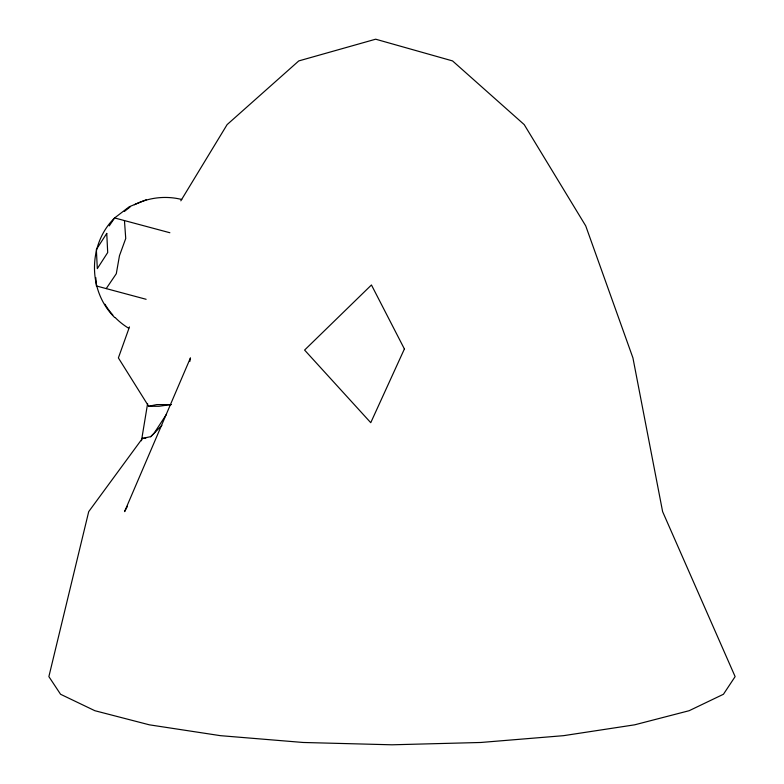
<?xml version="1.0" encoding="UTF-8"?>
<svg xmlns="http://www.w3.org/2000/svg" width="784" height="784" viewBox="0 0 784 784"><rect width="100%" height="100%" fill="white"/><g stroke="black" fill="none" stroke-linecap="round" stroke-linejoin="round"><path stroke-width="1.18" d="M141.463 440.775L147.617 403.544M189.826 361.473L190.463 357.876L124.568 511.638L127.449 506.288M129.468 326.908L118.384 357.906L148.656 406.279L158.985 406.279L170.687 404.613M180.82 200.831L227.125 124.597L298.773 60.917L375.663 39.2L452.554 60.917L524.202 124.597L585.726 225.89L632.933 357.906L662.617 511.638L735.127 676.612L723.436 694.261L689.156 710.706L634.628 724.828L563.559 735.666L480.808 742.477L392 744.8L303.192 742.477L220.441 735.666L149.372 724.828L94.844 710.706L60.564 694.261L48.873 676.612L88.71 511.638L142.463 438.364L150.812 436.639L161.867 425.379M166.414 414.393L153.938 433.483L150.646 436.737M109.25 225.88L114.621 217.942L129.252 206.76L146.304 199.744M106.222 288.6L116.297 273.714L119.472 255.692L125.734 238.503L124.45 220.569M124.323 211.474L130.095 206.986M148.656 406.279L156.82 404.583L171.363 404.583M142.463 438.364L145.736 438.364M169.873 232.74L114.621 217.942C87.69 244.412 87.818 291.129 114.729 317.559M146.128 299.292L96.393 285.964L95.795 277.595M134.387 204.693A71.148 69.756 -75 0 1 181.741 199.479M128.664 328.231A71.148 69.756 -75 0 1 115.336 317.706M112.857 315.06A71.148 69.756 -75 0 1 104.948 304.221M404.397 348.968L370.754 422.684L304.594 350.066L371.449 284.974L404.397 348.968M106.751 233.416L96.354 249.498L97.314 268.628L107.702 252.536L106.751 233.416"/></g></svg>
